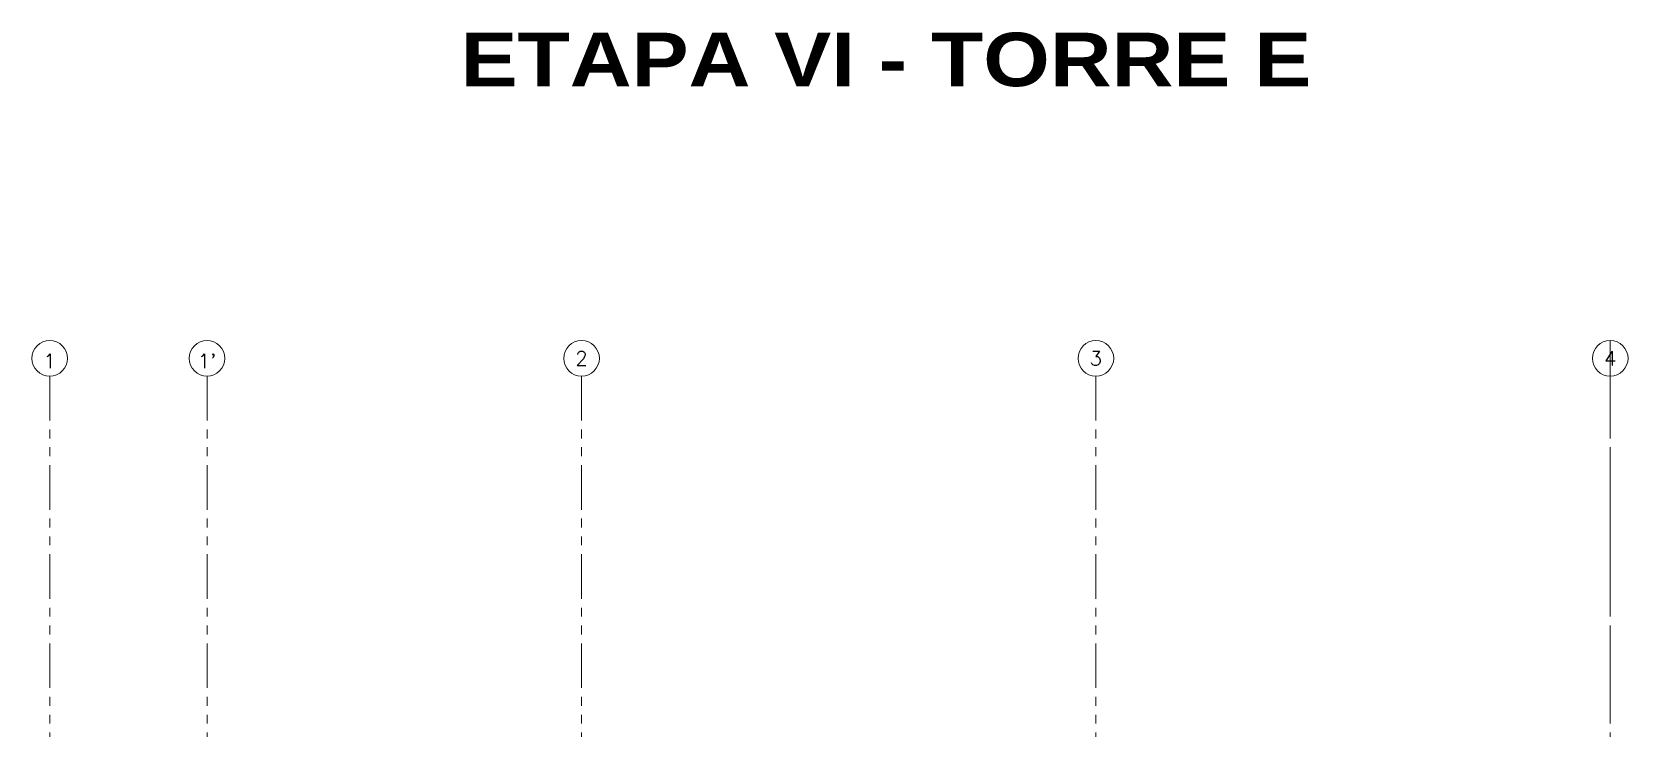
# Model space of a CAD drawing. Header units: millimetres. Extents: x 2085 to 2829, y 1347 to 1643.
# Drawn here: x 2112.9 to 2135.28, y 1539.69 to 1549.46 of the extents above; entities that cross this region are included whole.
import ezdxf
from ezdxf.enums import TextEntityAlignment as Align

# ---------------------------------------------------------------- set-up
doc = ezdxf.new("R2010")
doc.units = ezdxf.units.MM
for name, pattern in [('CENTER', [2, 1.25, -0.25, 0.25, -0.25]), ('HIDDEN2', [0.1875, 0.125, -0.0625]), ('PHANTOM', [2.5, 1.25, -0.25, 0.25, -0.25, 0.25, -0.25]), ('PHANTOM2', [1.25, 0.625, -0.125, 0.125, -0.125, 0.125, -0.125])]:
    doc.linetypes.add(name, pattern=pattern)
doc.layers.add('A-EJES', color=251, linetype='PHANTOM', lineweight=9)
doc.layers.add('A-PROYECCIONES', color=251, linetype='HIDDEN2', lineweight=9)
doc.layers.add('A-ETAPAS', color=251, linetype='Continuous', lineweight=9, plot=False)
doc.styles.add('R160-75', font='ariblk.ttf', dxfattribs={"height": 0.6})
doc.styles.add('ROMANS', font='romans.shx', dxfattribs={"width": 0.8})

# ---------------------------------------------------------------- blocks, each defined once
blk = doc.blocks.new('EJES 1P')
at = {"layer": 'A-EJES', "linetype": 'PHANTOM2'}
for points in [[(-2.231, 5.345), (-2.231, -4.158)], [(-0.026, 5.345), (-0.026, -4.158)], [(5.224, 5.345), (5.224, -4.158)], [(12.434, 5.345), (12.434, -4.158)], [(19.644, 5.345), (19.644, -4.158)]]:
    blk.add_lwpolyline(points, dxfattribs=at)
at = {"layer": 'A-EJES', "linetype": 'Continuous'}
for centre in [(-2.231, 5.592), (-0.026, 5.592), (5.224, 5.592), (12.434, 5.592), (19.644, 5.592)]:
    blk.add_circle(centre, 0.25, dxfattribs=at)
at = {"layer": 'A-EJES', "linetype": 'Continuous', "style": 'ROMANS'}
for s, p in [('1', (-2.231, 5.554)), ("1'", (-0.026, 5.554)), ('2', (5.224, 5.592)), ('3', (12.434, 5.592)), ('4', (19.644, 5.592))]:
    blk.add_text(s, height=0.2, dxfattribs=at).set_placement(p, align=Align.MIDDLE_CENTER)

msp = doc.modelspace()

# ---------------------------------------------------------------- linework, layer by layer
at = {"layer": 'A-ETAPAS', "color": 4, "linetype": 'CENTER'}
msp.add_line((2135.026, 1545.13), (2135.026, 1520.64), dxfattribs=at)
at = {"layer": 'A-ETAPAS', "linetype": 'CENTER'}
msp.add_line((2135.026, 1545.13), (2135.026, 1520.64), dxfattribs=at)

# ---------------------------------------------------------------- block references
at = {"layer": 'A-PROYECCIONES'}
msp.add_blockref('EJES 1P', (2115.381, 1539.288), dxfattribs=at)

# ---------------------------------------------------------------- texts
at = {"layer": 'A-ETAPAS', "style": 'R160-75'}
msp.add_text('ETAPA VI - TORRE E', height=0.75, dxfattribs=at).set_placement((2124.871, 1548.697), align=Align.CENTER)

doc.saveas('drawing.dxf')
